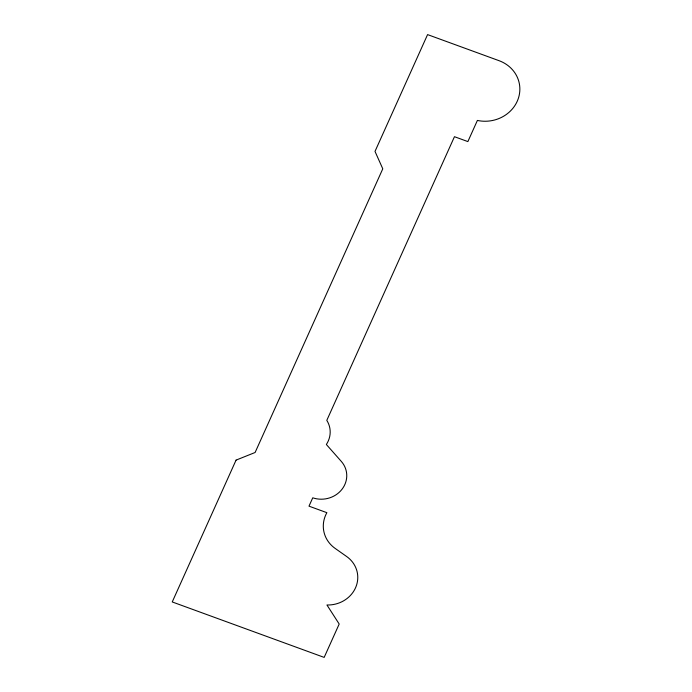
<?xml version="1.0" encoding="UTF-8"?>
<svg xmlns="http://www.w3.org/2000/svg" width="692" height="692" viewBox="0 0 692 692"><rect width="100%" height="100%" fill="white"/><g stroke="black" fill="none" stroke-linecap="round" stroke-linejoin="round"><path stroke-width="1.04" d="M236.067 460.111L172.239 601.945L324.167 657.4L339.192 624.028L326.944 604.99A29.176 26.858 -8.8 0 0 355.878 587.006A29.176 26.858 -8.8 0 0 346.666 556.524L335.136 548.401A31.105 28.64 -8.8 0 1 326.875 512.677L308.995 506.155L312.749 497.808A24.929 22.948 -8.8 0 0 341.909 489.4A24.929 22.948 -8.8 0 0 341.303 461.4L326.347 444.489A25.405 23.381 -8.8 0 0 326.797 420.373L454.462 136.696L467.87 141.592L477.393 120.434A33.994 31.287 -8.8 0 0 518.074 99.19A33.994 31.287 -8.8 0 0 499.079 60.697L427.578 34.6L375.003 151.41L382.78 168.813L255.106 452.49L236.067 460.111"/></g></svg>
